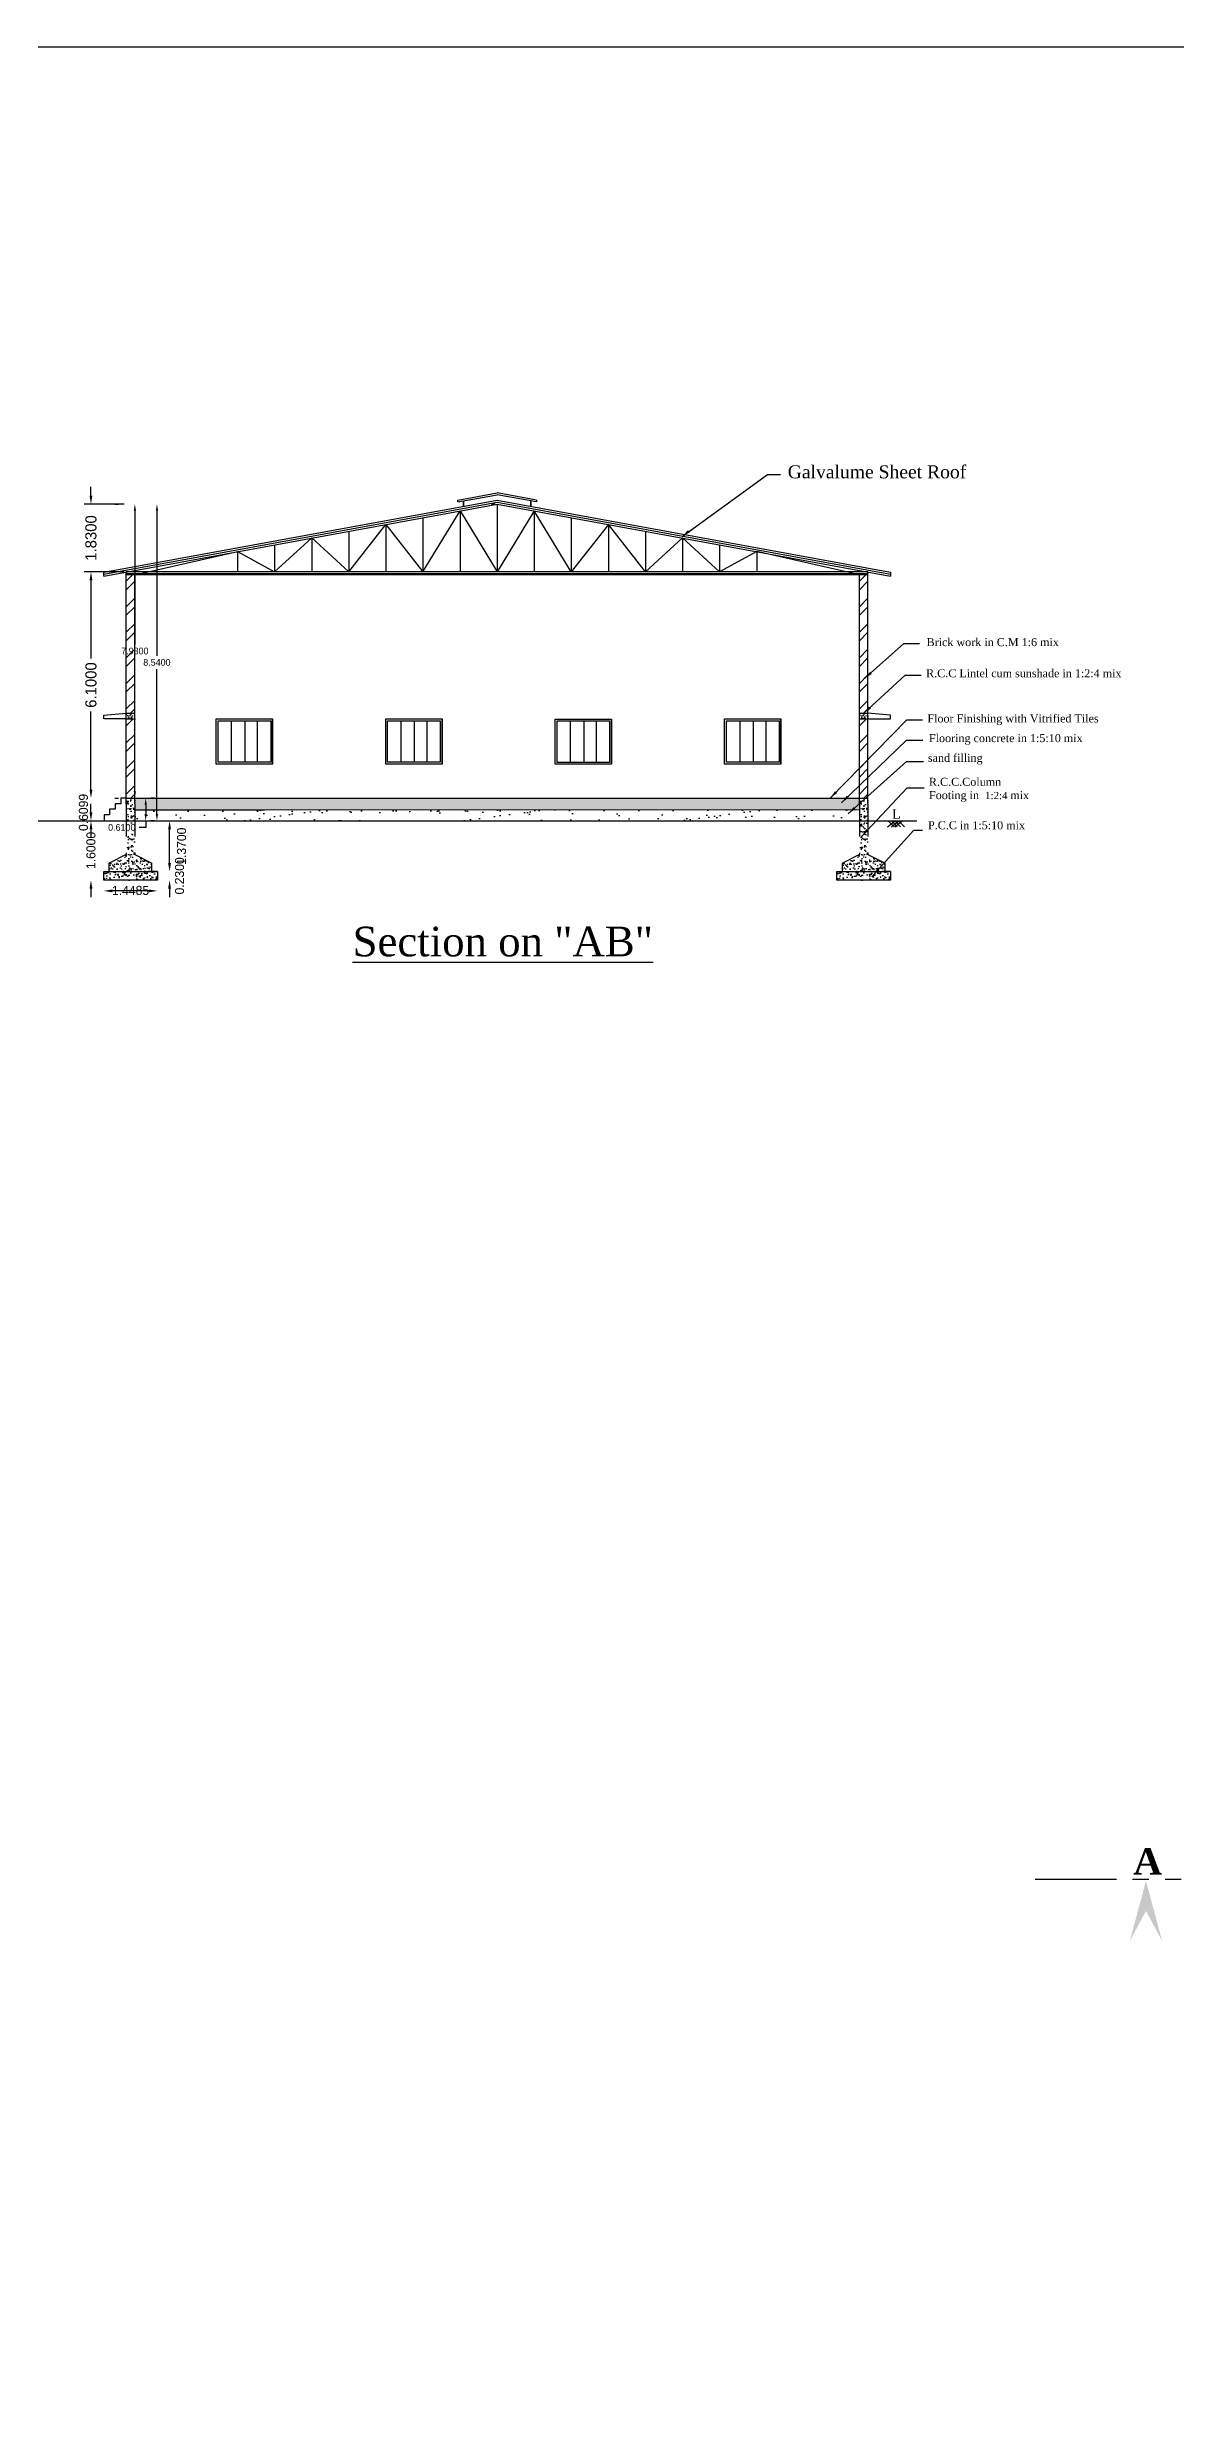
# Model space of a CAD drawing. Header units: metres. Extents: x 0 to 1012, y 0 to 496.
# Drawn here: x 713.3 to 743.7, y 295.6 to 358.9 of the extents above; entities that cross this region are included whole.
import ezdxf

# ---------------------------------------------------------------- set-up
doc = ezdxf.new("R2010")
doc.units = ezdxf.units.M
doc.header["$LTSCALE"] = 3.5
doc.header["$MEASUREMENT"] = 0
for name, pattern in [('DOT2', [0.125, 0, -0.125]), ('HIDDEN', [0.375, 0.25, -0.125]), ('PHANTOM2', [1.25, 0.625, -0.125, 0.125, -0.125, 0.125, -0.125])]:
    doc.linetypes.add(name, pattern=pattern)
doc.layers.get('0').update_dxf_attribs({"linetype": 'CONTINUOUS'})
doc.layers.get('DEFPOINTS').update_dxf_attribs({"linetype": 'CONTINUOUS'})
doc.layers.add('BLK_6_FLR_0_REGULAR_ROOM_1', color=4, linetype='CONTINUOUS', lineweight=0)
doc.layers.add('BLK_6_HT_OF_BLDG', color=5, linetype='CONTINUOUS', lineweight=0)
doc.layers.add('BLK_6_PLINTH_HEIGHT', color=140, linetype='CONTINUOUS')
doc.dimstyles.get("Standard").update_dxf_attribs({"dimtxt": 0.18, "dimasz": 0.18, "dimexe": 0.18, "dimexo": 0.0625, "dimgap": 0.09, "dimtad": 0, "dimtih": 1, "dimtoh": 1, "dimdec": 4, "dimzin": 0, "dimdsep": 46, "dimtxsty": 'Standard', "dimcen": 0.09, "dimadec": 0, "dimazin": 0, "dimtfac": 1, "dimtdec": 4, "dimtofl": 0, "dimtmove": 0, "dimatfit": 3, "dimfxl": 0, "dimtolj": 1, "dimtzin": 0, "dimarcsym": 0})

# ---------------------------------------------------------------- blocks, each defined once
blk = doc.blocks.new('*D52')
at = {"color": 0, "lineweight": -2}
for p, q in [((714.477, 338.273), (714.477, 338.503)), ((714.477, 336.213), (714.477, 335.983))]:
    blk.add_line(p, q, dxfattribs=at)
at = {"color": 0}
for points in [[(714.439, 338.273), (714.516, 338.273), (714.477, 338.043)], [(714.439, 336.213), (714.516, 336.213), (714.477, 336.443)]]:
    blk.add_solid(points, dxfattribs=at)
at = {"layer": 'DEFPOINTS', "color": 0}
for p in [(717.011, 338.043), (714.477, 336.443), (714.821, 336.443)]:
    blk.add_point(p, dxfattribs=at)
at = {"color": 0, "insert": (714.477, 337.243), "char_height": 0.245, "attachment_point": 5, "rotation": 90}
blk.add_mtext('\\A1;1.6000', dxfattribs=at)
blk = doc.blocks.new('*D53')
at = {"color": 0, "lineweight": -2}
blk.add_line((716.039, 336.153), (715.051, 336.153), dxfattribs=at)
at = {"color": 0}
for points in [[(715.051, 336.191), (715.051, 336.114), (714.821, 336.153)], [(716.039, 336.191), (716.039, 336.114), (716.269, 336.153)]]:
    blk.add_solid(points, dxfattribs=at)
at = {"layer": 'DEFPOINTS', "color": 0}
for p in [(714.821, 336.523), (716.269, 336.523), (714.821, 336.153)]:
    blk.add_point(p, dxfattribs=at)
at = {"color": 0, "insert": (715.545, 336.163), "char_height": 0.245, "attachment_point": 5}
blk.add_mtext('\\A1;1.4485', dxfattribs=at)
blk = doc.blocks.new('*D175')
at = {"color": 0, "lineweight": -2}
blk.add_line((716.597, 336.903), (716.597, 337.813), dxfattribs=at)
at = {"color": 0}
for points in [[(716.558, 337.813), (716.635, 337.813), (716.597, 338.043)], [(716.558, 336.903), (716.635, 336.903), (716.597, 336.673)]]:
    blk.add_solid(points, dxfattribs=at)
at = {"layer": 'DEFPOINTS', "color": 0}
for p in [(715.209, 338.043), (716.597, 338.043), (716.121, 336.673)]:
    blk.add_point(p, dxfattribs=at)
at = {"color": 0, "insert": (716.92, 337.358), "char_height": 0.245, "attachment_point": 5, "rotation": 90}
blk.add_mtext('\\A1;1.3700', dxfattribs=at)
blk = doc.blocks.new('*D176')
at = {"color": 0, "lineweight": -2}
for p, q in [((716.597, 336.903), (716.597, 337.133)), ((716.597, 336.213), (716.597, 335.983))]:
    blk.add_line(p, q, dxfattribs=at)
at = {"color": 0}
for points in [[(716.558, 336.903), (716.635, 336.903), (716.597, 336.673)], [(716.558, 336.213), (716.635, 336.213), (716.597, 336.443)]]:
    blk.add_solid(points, dxfattribs=at)
at = {"layer": 'DEFPOINTS', "color": 0}
for p in [(716.269, 336.443), (716.271, 336.673), (716.597, 336.443)]:
    blk.add_point(p, dxfattribs=at)
at = {"color": 0, "insert": (716.866, 336.558), "char_height": 0.245, "attachment_point": 5, "rotation": 90}
blk.add_mtext('\\A1;0.2300', dxfattribs=at)
blk = doc.blocks.new('*D54')
at = {"color": 0, "lineweight": -2}
for p, q in [((714.477, 344.523), (714.477, 342.418)), ((714.477, 338.883), (714.477, 340.988))]:
    blk.add_line(p, q, dxfattribs=at)
at = {"color": 0}
for points in [[(714.439, 344.523), (714.516, 344.523), (714.477, 344.753)], [(714.439, 338.883), (714.516, 338.883), (714.477, 338.653)]]:
    blk.add_solid(points, dxfattribs=at)
at = {"layer": 'DEFPOINTS', "color": 0}
for p in [(711.654, 344.753), (714.477, 338.653), (715.431, 338.653)]:
    blk.add_point(p, dxfattribs=at)
at = {"color": 0, "insert": (714.477, 341.703), "char_height": 0.3, "attachment_point": 5, "rotation": 90}
blk.add_mtext('\\A1;6.1000', dxfattribs=at)
blk = doc.blocks.new('*D55')
at = {"color": 0, "lineweight": -2}
for p, q in [((714.477, 338.883), (714.477, 339.113)), ((714.477, 337.813), (714.477, 337.583))]:
    blk.add_line(p, q, dxfattribs=at)
at = {"color": 0}
for points in [[(714.439, 338.883), (714.516, 338.883), (714.477, 338.653)], [(714.439, 337.813), (714.516, 337.813), (714.477, 338.043)]]:
    blk.add_solid(points, dxfattribs=at)
at = {"layer": 'DEFPOINTS', "color": 0}
for p in [(714.477, 338.653), (715.431, 338.653), (718.122, 338.043)]:
    blk.add_point(p, dxfattribs=at)
at = {"color": 0, "insert": (714.274, 338.268), "char_height": 0.245, "attachment_point": 5, "rotation": 90}
blk.add_mtext('\\A1;0.6099', dxfattribs=at)
blk = doc.blocks.new('*D56')
at = {"color": 0, "lineweight": -2}
for p, q in [((714.477, 346.813), (714.477, 347.043)), ((715.368, 346.583), (714.297, 346.583)), ((715.368, 344.753), (714.297, 344.753)), ((714.477, 344.523), (714.477, 344.293))]:
    blk.add_line(p, q, dxfattribs=at)
at = {"color": 0}
for points in [[(714.439, 346.813), (714.516, 346.813), (714.477, 346.583)], [(714.439, 344.523), (714.516, 344.523), (714.477, 344.753)]]:
    blk.add_solid(points, dxfattribs=at)
at = {"layer": 'DEFPOINTS', "color": 0}
for p in [(715.431, 346.583), (714.477, 344.753), (715.431, 344.753)]:
    blk.add_point(p, dxfattribs=at)
at = {"color": 0, "insert": (714.477, 345.668), "char_height": 0.3, "attachment_point": 5, "rotation": 90}
blk.add_mtext('\\A1;1.8300', dxfattribs=at)
blk = doc.blocks.new('*D115')
at = {"layer": 'BLK_6_HT_OF_BLDG', "color": 0, "linetype": 'DOT2', "lineweight": -2, "ltscale": 400}
for p, q in [((725.368, 346.583), (716.076, 346.583)), ((721.244, 338.043), (716.076, 338.043))]:
    blk.add_line(p, q, dxfattribs=at)
at = {"layer": 'BLK_6_HT_OF_BLDG', "color": 0, "linetype": 'Continuous', "lineweight": -2, "ltscale": 400}
for p, q in [((716.256, 346.403), (716.256, 342.493)), ((716.256, 338.223), (716.256, 342.133))]:
    blk.add_line(p, q, dxfattribs=at)
at = {"layer": 'BLK_6_HT_OF_BLDG', "color": 0, "ltscale": 400}
for points in [[(716.226, 346.403), (716.286, 346.403), (716.256, 346.583)], [(716.226, 338.223), (716.286, 338.223), (716.256, 338.043)]]:
    blk.add_solid(points, dxfattribs=at)
at = {"layer": 'DEFPOINTS', "color": 0, "ltscale": 400}
for p in [(725.431, 346.583), (716.256, 338.043), (721.306, 338.043)]:
    blk.add_point(p, dxfattribs=at)
at = {"layer": 'BLK_6_HT_OF_BLDG', "color": 0, "ltscale": 400, "insert": (716.256, 342.313), "char_height": 0.18, "attachment_point": 5}
blk.add_mtext('\\A1;8.5400', dxfattribs=at)
blk = doc.blocks.new('*D116')
at = {"layer": 'BLK_6_FLR_0_REGULAR_ROOM_1', "color": 0, "linetype": 'DOT2', "lineweight": -2, "ltscale": 400}
for p, q in [((715.121, 346.583), (715.841, 346.583)), ((715.121, 338.653), (715.841, 338.653))]:
    blk.add_line(p, q, dxfattribs=at)
at = {"layer": 'BLK_6_FLR_0_REGULAR_ROOM_1', "color": 0, "linetype": 'Continuous', "lineweight": -2, "ltscale": 400}
for p, q in [((715.661, 346.403), (715.661, 342.798)), ((715.661, 338.833), (715.661, 342.438))]:
    blk.add_line(p, q, dxfattribs=at)
at = {"layer": 'BLK_6_FLR_0_REGULAR_ROOM_1', "color": 0, "ltscale": 400}
for points in [[(715.631, 346.403), (715.691, 346.403), (715.661, 346.583)], [(715.631, 338.833), (715.691, 338.833), (715.661, 338.653)]]:
    blk.add_solid(points, dxfattribs=at)
at = {"layer": 'DEFPOINTS', "color": 0, "ltscale": 400}
for p in [(715.058, 346.583), (715.058, 338.653), (715.661, 338.653)]:
    blk.add_point(p, dxfattribs=at)
at = {"layer": 'BLK_6_FLR_0_REGULAR_ROOM_1', "color": 0, "ltscale": 400, "insert": (715.661, 342.618), "char_height": 0.18, "attachment_point": 5}
blk.add_mtext('\\A1;7.9300', dxfattribs=at)
blk = doc.blocks.new('*D127')
at = {"layer": 'BLK_6_PLINTH_HEIGHT', "color": 0, "linetype": 'DOT2', "lineweight": -2, "ltscale": 400}
for p, q in [((716.194, 338.653), (715.773, 338.653)), ((716.194, 338.043), (715.773, 338.043))]:
    blk.add_line(p, q, dxfattribs=at)
at = {"layer": 'BLK_6_PLINTH_HEIGHT', "color": 0, "linetype": 'Continuous', "lineweight": -2, "ltscale": 400}
for p, q in [((715.953, 338.473), (715.953, 338.223)), ((715.953, 337.863), (715.773, 337.863)), ((715.953, 338.043), (715.953, 337.863))]:
    blk.add_line(p, q, dxfattribs=at)
at = {"layer": 'BLK_6_PLINTH_HEIGHT', "color": 0, "ltscale": 400}
for points in [[(715.923, 338.473), (715.983, 338.473), (715.953, 338.653)], [(715.923, 338.223), (715.983, 338.223), (715.953, 338.043)]]:
    blk.add_solid(points, dxfattribs=at)
at = {"layer": 'DEFPOINTS', "color": 0, "ltscale": 400}
for p in [(716.256, 338.653), (715.953, 338.043), (716.256, 338.043)]:
    blk.add_point(p, dxfattribs=at)
at = {"layer": 'BLK_6_PLINTH_HEIGHT', "color": 0, "ltscale": 400, "insert": (715.308, 337.863), "char_height": 0.18, "attachment_point": 5}
blk.add_mtext('\\A1;0.6100', dxfattribs=at)

msp = doc.modelspace()

# ---------------------------------------------------------------- hatches: boundary and pattern name
at = {"linetype": 'Continuous'}
h = msp.add_hatch(dxfattribs=at)
h.set_pattern_fill('ANSI32', color=256, scale=1.3, style=0)
h.set_pattern_definition([(45, (3771.0184, -4065.7357), (-0.344714556, 0.344714556), []), (45, (3771.2482, -4065.7357), (-0.344714556, 0.344714556), [])])
h.paths.add_polyline_path([(715.66055, 341.68322), (715.66055, 344.67309), (715.43055, 344.67309), (715.43055, 340.94147), (715.66055, 340.94147), (715.66055, 341.09309)])
h = msp.add_hatch(dxfattribs=at)
h.set_pattern_fill('ANSI32', color=256, scale=1.3, style=0)
h.set_pattern_definition([(45, (3790.7884, -4065.7357), (-0.344714556, 0.344714556), []), (45, (3791.0182, -4065.7357), (-0.344714556, 0.344714556), [])])
h.paths.add_polyline_path([(735.43055, 341.68322), (735.43055, 344.67309), (735.20055, 344.67309), (735.20055, 340.94147), (735.43055, 340.94147), (735.43055, 341.09309)])
h = msp.add_hatch(dxfattribs=at)
h.set_pattern_fill('ANSI32', color=256, scale=1.3, style=0)
h.set_pattern_definition([(45, (3771.0184, -4068.0297), (-0.344714556, 0.344714556), []), (45, (3771.2482, -4068.0297), (-0.344714556, 0.344714556), [])])
h.paths.add_polyline_path([(715.66055, 339.38925), (715.66055, 340.78915), (715.43055, 340.78915), (715.43055, 338.65309), (715.66055, 338.65309), (715.66055, 338.79913)])
h = msp.add_hatch()
h.set_pattern_fill('AR-CONC', color=256, scale=0.025, style=0)
h.set_pattern_definition([(50, (742.73813, 649.24918), (0.179315046, -0.015688034), [0.01875, -0.20625]), (355, (742.73813, 649.24918), (-0.03468783, 0.18804803), [0.015, -0.165]), (100.4514, (742.75307, 649.24787), (0.14462735, 0.17235989), [0.01593505, -0.17528553]), (46.1842, (742.73813, 649.29918), (0.26681026, -0.04137975), [0.028125, -0.309375]), (96.6356, (742.76036, 649.29573), (0.23366568, 0.24352947), [0.02390257, -0.26292825]), (351.1842, (742.73813, 649.29918), (0.23366549, 0.24352965), [0.0225, -0.2475]), (21, (742.76313, 649.28668), (0.14922676, -0.10065472), [0.01875, -0.20625]), (326, (742.76313, 649.28668), (0.06082883, 0.18128751), [0.015, -0.165]), (71.4514, (742.77556, 649.2783), (0.21005566, 0.08063262), [0.01593505, -0.17528553]), (37.5, (742.738126, 649.24918), (0.003039964, 0.083223463), [0, -0.163, 0, -0.1675, 0, -0.165625]), (7.5, (742.738126, 649.24918), (0.065767384, 0.098602928), [0, -0.0955, 0, -0.15925, 0, -0.063125]), (327.5, (742.682376, 649.24918), (0.133455609, -0.005638718), [0, -0.0625, 0, -0.195, 0, -0.25875]), (317.5, (742.65738, 649.24918), (0.145796542, 0.025026246), [0, -0.08125, 0, -0.1295, 0, -0.18375])])
h.paths.add_polyline_path([(715.66055, 340.94147), (715.43206, 340.94147), (715.43206, 340.78915), (715.66055, 340.78915)])
h = msp.add_hatch(dxfattribs=at)
h.set_pattern_fill('ANSI32', color=256, scale=1.3, style=0)
h.set_pattern_definition([(45, (3790.7884, -4068.0297), (-0.344714556, 0.344714556), []), (45, (3791.0182, -4068.0297), (-0.344714556, 0.344714556), [])])
h.paths.add_polyline_path([(735.43055, 339.38925), (735.43055, 340.78915), (735.20055, 340.78915), (735.20055, 338.65309), (735.43055, 338.65309), (735.43055, 338.79913)])
h = msp.add_hatch()
h.set_pattern_fill('AR-CONC', color=256, scale=0.025, style=0)
h.set_pattern_definition([(50, (762.50813, 649.24918), (0.179315046, -0.015688034), [0.01875, -0.20625]), (355, (762.50813, 649.24918), (-0.03468783, 0.18804803), [0.015, -0.165]), (100.4514, (762.52307, 649.24787), (0.14462735, 0.17235989), [0.01593505, -0.17528553]), (46.1842, (762.50813, 649.29918), (0.26681026, -0.04137975), [0.028125, -0.309375]), (96.6356, (762.53036, 649.29573), (0.23366568, 0.24352947), [0.02390257, -0.26292825]), (351.1842, (762.50813, 649.29918), (0.23366549, 0.24352965), [0.0225, -0.2475]), (21, (762.53313, 649.28668), (0.14922676, -0.10065472), [0.01875, -0.20625]), (326, (762.53313, 649.28668), (0.06082883, 0.18128751), [0.015, -0.165]), (71.4514, (762.54556, 649.2783), (0.21005566, 0.08063262), [0.01593505, -0.17528553]), (37.5, (762.508126, 649.24918), (0.003039964, 0.083223463), [0, -0.163, 0, -0.1675, 0, -0.165625]), (7.5, (762.508126, 649.24918), (0.065767384, 0.098602928), [0, -0.0955, 0, -0.15925, 0, -0.063125]), (327.5, (762.452376, 649.24918), (0.133455609, -0.005638718), [0, -0.0625, 0, -0.195, 0, -0.25875]), (317.5, (762.42738, 649.24918), (0.145796542, 0.025026246), [0, -0.08125, 0, -0.1295, 0, -0.18375])])
h.paths.add_polyline_path([(735.43055, 340.94147), (735.20206, 340.94147), (735.20206, 340.78915), (735.43055, 340.78915)])
h = msp.add_hatch()
h.set_pattern_fill('AR-SAND', color=256, scale=0.08)
h.set_pattern_definition([(37.5, (-37138.35173, 34320.28268), (-0.00503946865, 0.15414590152), [0, -0.1216, 0, -0.136, 0, -0.13]), (7.5, (-37138.35173, 34320.28268), (0.1415821364, 0.2257716852), [0, -0.0656, 0, -0.1096, 0, -0.042]), (327.5, (-37138.45013, 34320.28268), (0.24913134894, 0.0004527243), [0, -0.04, 0, -0.144, 0, -0.188]), (317.5, (-37138.45013, 34320.28268), (0.2404901284, 0.0702140452), [0, -0.02, 0, -0.0944, 0, -0.108])])
h.paths.add_polyline_path([(715.66055, 337.13307), (715.66055, 338.04309), (715.43055, 338.04309), (715.43055, 337.13307), (714.97055, 336.90307), (714.97055, 336.67307), (716.12055, 336.67307), (716.12055, 336.90307)])
h.paths.add_polyline_path([(715.66055, 338.65309), (715.43055, 338.65309), (715.43055, 338.04309), (715.66055, 338.04309)])
h = msp.add_hatch()
h.set_pattern_fill('AR-CONC', color=256, scale=0.1)
h.set_pattern_definition([(50, (-37138.35173, 34320.2827), (0.7172601826, -0.062752135), [0.075, -0.825]), (355, (-37138.3517, 34320.2827), (-0.138751334, 0.752192134), [0.06, -0.66]), (100.4514445, (-37138.29196, 34320.27745), (0.578508847, 0.689439991), [0.063740192, -0.701142112]), (46.1842, (-37138.3517, 34320.4827), (1.06724133, -0.165519281), [0.1125, -1.2375]), (96.6356355, (-37138.2628, 34320.4689), (0.934661946, 0.9741186), [0.095610342, -1.05171376]), (351.184164, (-37138.3517, 34320.4827), (0.934661945, 0.9741186), [0.09, -0.99]), (21, (-37138.25173, 34320.4327), (0.596907052, -0.402618891), [0.075, -0.825]), (326, (-37138.2517, 34320.4327), (0.243315332, 0.725150045), [0.06, -0.66]), (71.4514447, (-37138.202, 34320.3991), (0.840222377, 0.322531153), [0.06374019, -0.701142112]), (37.5, (-37138.35173, 34320.28268), (0.0121598553, 0.3328938538), [0, -0.652, 0, -0.67, 0, -0.6625]), (7.5, (-37138.35173, 34320.2827), (0.2630695374, 0.394411712), [0, -0.382, 0, -0.637, 0, -0.2525]), (327.5, (-37138.57473, 34320.28268), (0.5338224362, -0.0225548717), [0, -0.25, 0, -0.78, 0, -1.035]), (317.5, (-37138.67473, 34320.2827), (0.5831861693, 0.1001049823), [0, -0.325, 0, -0.518, 0, -0.735])])
h.paths.add_polyline_path([(735.20055, 338.65309), (715.66055, 338.65309), (715.66055, 338.34075), (735.19957, 338.34276)])
h = msp.add_hatch()
h.set_pattern_fill('AR-SAND', color=256, scale=0.3)
h.set_pattern_definition([(37.5, (-37138.35173, 34320.2827), (-0.0188980074, 0.5780471307), [0, -0.456, 0, -0.51, 0, -0.4875]), (7.5, (-37138.3517, 34320.2827), (0.530933012, 0.84664382), [0, -0.246, 0, -0.411, 0, -0.1575]), (327.5, (-37138.72073, 34320.2827), (0.9342425585, 0.001697716), [0, -0.15, 0, -0.54, 0, -0.705]), (317.5, (-37138.7207, 34320.2827), (0.901837981, 0.26330267), [0, -0.075, 0, -0.354, 0, -0.405])])
h.paths.add_polyline_path([(735.19957, 338.34276), (715.66055, 338.34075), (715.66055, 338.04309), (735.20055, 338.04309)])
h = msp.add_hatch()
h.set_pattern_fill('AR-SAND', color=256, scale=0.08)
h.set_pattern_definition([(37.5, (-37118.58173, 34320.28268), (-0.00503946865, 0.15414590152), [0, -0.1216, 0, -0.136, 0, -0.13]), (7.5, (-37118.58173, 34320.28268), (0.1415821364, 0.2257716852), [0, -0.0656, 0, -0.1096, 0, -0.042]), (327.5, (-37118.68013, 34320.28268), (0.24913134894, 0.0004527243), [0, -0.04, 0, -0.144, 0, -0.188]), (317.5, (-37118.68013, 34320.28268), (0.2404901284, 0.0702140452), [0, -0.02, 0, -0.0944, 0, -0.108])])
h.paths.add_polyline_path([(735.43055, 337.13307), (735.43055, 338.04309), (735.20055, 338.04309), (735.20055, 337.13307), (734.74055, 336.90307), (734.74055, 336.67307), (735.89055, 336.67307), (735.89055, 336.90307)])
h.paths.add_polyline_path([(735.43055, 338.65309), (735.20055, 338.65309), (735.20055, 338.04309), (735.43055, 338.04309)])
h = msp.add_hatch()
h.set_pattern_fill('AR-CONC', color=256, scale=0.04)
h.set_pattern_definition([(50, (-37138.35173, 34320.28268), (0.286904073, -0.025100854), [0.03, -0.33]), (355, (-37138.35173, 34320.28268), (-0.0555005334, 0.3008768535), [0.024, -0.264]), (100.45144446, (-37138.32782, 34320.2806), (0.2314035387, 0.2757759964), [0.0254960768, -0.2804568448]), (46.1842, (-37138.35173, 34320.3627), (0.4268965323, -0.0662077123), [0.045, -0.495]), (96.6356355, (-37138.31616, 34320.35717), (0.3738647783, 0.3896474403), [0.0382441368, -0.420685504]), (351.184164, (-37138.35173, 34320.3627), (0.373864778, 0.38964744), [0.036, -0.3960000004]), (21, (-37138.31173, 34320.34268), (0.2387628208, -0.1610475563), [0.03, -0.33]), (326, (-37138.31173, 34320.34268), (0.0973261328, 0.290060018), [0.024, -0.264]), (71.45144474, (-37138.29183, 34320.32926), (0.3360889507, 0.1290124611), [0.025496076, -0.2804568448]), (37.5, (-37138.35173, 34320.28268), (0.00486394213, 0.13315754153), [0, -0.2608, 0, -0.268, 0, -0.265]), (7.5, (-37138.35173, 34320.28268), (0.10522781498, 0.15776468475), [0, -0.1528, 0, -0.2548, 0, -0.101]), (327.5, (-37138.44093, 34320.28268), (0.21352897447, -0.0090219487), [0, -0.1, 0, -0.312, 0, -0.414]), (317.5, (-37138.48093, 34320.28268), (0.23327446774, 0.0400419929), [0, -0.13, 0, -0.2072, 0, -0.294])])
h.paths.add_polyline_path([(716.26903, 336.67307), (714.82055, 336.67307), (714.82055, 336.44307), (716.26903, 336.44307)])
h = msp.add_hatch()
h.set_pattern_fill('AR-CONC', color=256, scale=0.04)
h.set_pattern_definition([(50, (-37118.58173, 34320.28268), (0.286904073, -0.025100854), [0.03, -0.33]), (355, (-37118.58173, 34320.28268), (-0.0555005334, 0.3008768535), [0.024, -0.264]), (100.45144446, (-37118.55782, 34320.2806), (0.2314035387, 0.2757759964), [0.0254960768, -0.2804568448]), (46.1842, (-37118.58173, 34320.3627), (0.4268965323, -0.0662077123), [0.045, -0.495]), (96.6356355, (-37118.54616, 34320.35717), (0.3738647783, 0.3896474403), [0.0382441368, -0.420685504]), (351.184164, (-37118.58173, 34320.3627), (0.373864778, 0.38964744), [0.036, -0.3960000004]), (21, (-37118.54173, 34320.34268), (0.2387628208, -0.1610475563), [0.03, -0.33]), (326, (-37118.54173, 34320.34268), (0.0973261328, 0.290060018), [0.024, -0.264]), (71.45144474, (-37118.52183, 34320.32926), (0.3360889507, 0.1290124611), [0.025496076, -0.2804568448]), (37.5, (-37118.58173, 34320.28268), (0.00486394213, 0.13315754153), [0, -0.2608, 0, -0.268, 0, -0.265]), (7.5, (-37118.58173, 34320.28268), (0.10522781498, 0.15776468475), [0, -0.1528, 0, -0.2548, 0, -0.101]), (327.5, (-37118.67093, 34320.28268), (0.21352897447, -0.0090219487), [0, -0.1, 0, -0.312, 0, -0.414]), (317.5, (-37118.71093, 34320.28268), (0.23327446774, 0.0400419929), [0, -0.13, 0, -0.2072, 0, -0.294])])
h.paths.add_polyline_path([(736.03903, 336.67307), (734.59055, 336.67307), (734.59055, 336.44307), (736.03903, 336.44307)])
msp.add_hatch(color=256).paths.add_polyline_path([(742.92851, 309.46008), (742.49321, 307.83855), (742.92851, 308.64932), (743.3638, 307.83855)])

# ---------------------------------------------------------------- linework, layer by layer
for p, q in [((714.82055, 344.74312), (725.43055, 346.68475)), ((714.82055, 344.69229), (725.43055, 346.63392)), ((714.82055, 344.64146), (725.43055, 346.58309)), ((724.37055, 346.69077), (725.43055, 346.88475)), ((724.37055, 346.63994), (725.43055, 346.83392)), ((724.37055, 346.63994), (724.37055, 346.69077)), ((724.43055, 346.40009), (724.43055, 344.75309)), ((724.52055, 346.66739), (724.52055, 346.51822)), ((724.52055, 346.51822), (724.52055, 346.66739)), ((726.49055, 346.69077), (725.43055, 346.88475)), ((726.49055, 346.63994), (725.43055, 346.83392)), ((725.43055, 346.68475), (736.04055, 344.74312)), ((725.43055, 346.63392), (736.04055, 344.69229)), ((725.43055, 346.58309), (736.04055, 344.64146)), ((725.43055, 346.58309), (725.43055, 344.75309)), ((725.43055, 346.58309), (725.43055, 344.75309)), ((726.34055, 346.66739), (726.34055, 346.51822)), ((726.34055, 346.51822), (726.34055, 346.66739)), ((726.43055, 346.40009), (726.43055, 344.75309)), ((726.49055, 346.69077), (726.49055, 346.63994)), ((721.43055, 345.85109), (721.43055, 344.75309)), ((722.43055, 346.03409), (722.43055, 344.75309)), ((723.43055, 346.21709), (723.43055, 344.75309)), ((723.43055, 346.21709), (723.43055, 344.75309)), ((727.43055, 346.21709), (727.43055, 344.75309)), ((727.43055, 346.21709), (727.43055, 344.75309)), ((728.43055, 346.03409), (728.43055, 344.75309)), ((729.43055, 345.85109), (729.43055, 344.75309)), ((718.43055, 345.30209), (718.43055, 344.75309)), ((719.43055, 345.48509), (719.43055, 344.75309)), ((720.43055, 345.66809), (720.43055, 344.75309)), ((720.43055, 345.66809), (720.43055, 344.75309)), ((730.43055, 345.66809), (730.43055, 344.75309)), ((730.43055, 345.66809), (730.43055, 344.75309)), ((731.43055, 345.48509), (731.43055, 344.75309)), ((732.43055, 345.30209), (732.43055, 344.75309)), ((714.82055, 344.64146), (714.82055, 344.74312)), ((715.43055, 338.49307), (715.43055, 344.75309)), ((735.43055, 344.75309), (715.43055, 344.75309)), ((715.43055, 344.71309), (735.43055, 344.71309)), ((735.43055, 344.67309), (715.43055, 344.67309)), ((735.43055, 338.49307), (735.43055, 344.75309)), ((736.04055, 344.74312), (736.04055, 344.64146)), ((715.66055, 338.49307), (715.66055, 342.65309)), ((714.82055, 340.89306), (715.43055, 340.94538)), ((714.82055, 340.79335), (714.82055, 340.89335)), ((715.43055, 340.79306), (714.82055, 340.79306)), ((715.43206, 340.94542), (715.43055, 340.94542)), ((715.43055, 340.78915), (715.66055, 340.78915)), ((715.43055, 338.49307), (715.43055, 340.63303)), ((715.43055, 338.49307), (715.43055, 340.63303)), ((715.43206, 340.94147), (715.66055, 340.94147)), ((715.66055, 340.33309), (715.66055, 341.09309)), ((717.855, 339.56915), (717.855, 340.78915)), ((718.26144, 340.73915), (718.26144, 339.61915)), ((718.62509, 340.73915), (718.62509, 339.61915)), ((718.96226, 340.73915), (718.96226, 339.61915)), ((719.375, 339.56915), (719.375, 340.78915)), ((722.425, 339.56915), (722.425, 340.78915)), ((722.83144, 340.73915), (722.83144, 339.61915)), ((723.19509, 340.73915), (723.19509, 339.61915)), ((723.53226, 340.73915), (723.53226, 339.61915)), ((723.945, 339.56915), (723.945, 340.78915)), ((726.995, 339.56504), (726.995, 340.78504)), ((727.40144, 340.73504), (727.40144, 339.61504)), ((727.76509, 340.73504), (727.76509, 339.61504)), ((728.10226, 340.73504), (728.10226, 339.61504)), ((728.515, 339.56504), (728.515, 340.78504)), ((731.565, 339.56915), (731.565, 340.78915)), ((731.97144, 340.73915), (731.97144, 339.61915)), ((732.33509, 340.73915), (732.33509, 339.61915)), ((732.67226, 340.73915), (732.67226, 339.61915)), ((733.085, 339.56915), (733.085, 340.78915)), ((735.20055, 340.78915), (735.43055, 340.78915)), ((735.20206, 340.94147), (735.43055, 340.94147)), ((736.04055, 340.88915), (735.43055, 340.94147)), ((735.43055, 340.78915), (736.04055, 340.78915)), ((736.04055, 340.78945), (736.04055, 340.88945)), ((719.375, 339.56915), (717.855, 339.56915)), ((723.945, 339.56915), (722.425, 339.56915)), ((728.515, 339.56504), (726.995, 339.56504)), ((733.085, 339.56915), (731.565, 339.56915)), ((714.98055, 338.20309), (714.83055, 338.20309)), ((714.83055, 338.20309), (714.83055, 338.04309)), ((715.13055, 338.35309), (714.98055, 338.35309)), ((714.98055, 338.35309), (714.98055, 338.20309)), ((715.28055, 338.50309), (715.13055, 338.50309)), ((715.13055, 338.50309), (715.13055, 338.35309)), ((715.43055, 338.65309), (715.28055, 338.65309)), ((715.28055, 338.65309), (715.28055, 338.50309)), ((715.43055, 338.65309), (735.43055, 338.65309)), ((715.66055, 338.34075), (735.19957, 338.34276)), ((715.66055, 338.34075), (719.16055, 338.34075)), ((715.66055, 338.34075), (719.16055, 338.34075)), ((715.66055, 338.34075), (719.16055, 338.34075)), ((711.65353, 338.04309), (718.4584, 338.04309)), ((715.43055, 338.04309), (735.43055, 338.04313)), ((735.43055, 338.04313), (736.38206, 338.04313)), ((735.43055, 338.04313), (736.75091, 338.04313)), ((736.1608, 338.0361), (735.95845, 337.87398)), ((736.1608, 338.0361), (735.95845, 337.87398)), ((735.98306, 338.0361), (736.13473, 337.88313)), ((736.26655, 338.0361), (736.06419, 337.87398)), ((736.26655, 338.0361), (736.06419, 337.87398)), ((736.07106, 338.0361), (736.22273, 337.88313)), ((736.07106, 338.0361), (736.22273, 337.88313)), ((736.35455, 338.0361), (736.15219, 337.87398)), ((736.35455, 338.0361), (736.15219, 337.87398)), ((736.1608, 338.0361), (736.31248, 337.88313)), ((736.1608, 338.0361), (736.31248, 337.88313)), ((736.26655, 338.0361), (736.41822, 337.88313)), ((736.26655, 338.0361), (736.41822, 337.88313))]:
    msp.add_line(p, q)
for p, q in [((715.66055, 338.49307), (715.66055, 344.67309)), ((735.20055, 338.49307), (735.20055, 344.67309))]:
    msp.add_line(p, q, dxfattribs=at)
at = {"linetype": 'HIDDEN'}
for p, q in [((715.43055, 338.49307), (715.43055, 337.13307)), ((715.66055, 338.49307), (715.66055, 337.13307)), ((735.20055, 338.49307), (735.20055, 337.13307)), ((735.43055, 338.49307), (735.43055, 337.13307)), ((715.43055, 337.13307), (714.97055, 336.90307)), ((714.97055, 336.67307), (714.97055, 336.90307)), ((715.66055, 337.13307), (716.12055, 336.90307)), ((716.12055, 336.67307), (716.12055, 336.90307)), ((735.20055, 337.13307), (734.74055, 336.90307)), ((734.74055, 336.67307), (734.74055, 336.90307)), ((735.43055, 337.13307), (735.89055, 336.90307)), ((735.89055, 336.67307), (735.89055, 336.90307)), ((714.82055, 336.44307), (714.82055, 336.67307)), ((714.82055, 336.67307), (715.65903, 336.67307)), ((714.82055, 336.67307), (714.97055, 336.67307)), ((714.82055, 336.44307), (714.82055, 336.59307)), ((715.43055, 336.44307), (714.82055, 336.44307)), ((716.26903, 336.44307), (715.43055, 336.44307)), ((715.66055, 336.67307), (716.27055, 336.67307)), ((716.27055, 336.67307), (716.04055, 336.67307)), ((716.27055, 336.67307), (716.12055, 336.67307)), ((716.27055, 336.67307), (716.27055, 336.44307)), ((734.59055, 336.44307), (734.59055, 336.67307)), ((734.59055, 336.67307), (735.42903, 336.67307)), ((734.59055, 336.67307), (734.74055, 336.67307)), ((734.59055, 336.44307), (734.59055, 336.59307)), ((735.20055, 336.44307), (734.59055, 336.44307)), ((736.03903, 336.44307), (735.20055, 336.44307)), ((735.43055, 336.67307), (736.04055, 336.67307)), ((736.04055, 336.67307), (735.81055, 336.67307)), ((736.04055, 336.67307), (735.89055, 336.67307)), ((736.04055, 336.67307), (736.04055, 336.44307))]:
    msp.add_line(p, q, dxfattribs=at)
at = {"linetype": 'PHANTOM2'}
msp.add_line((739.94204, 309.5086), (793.64216, 309.5086), dxfattribs=at)
for points in [[(946.76772, 152.80989), (620.11287, 152.80989), (620.11287, 358.90797), (946.76772, 358.90797)], [(717.855, 340.78915), (719.375, 340.78915), (719.375, 339.56915), (717.855, 339.56915)], [(717.905, 340.73915), (719.325, 340.73915), (719.325, 339.61915), (717.905, 339.61915)], [(722.425, 340.78915), (723.945, 340.78915), (723.945, 339.56915), (722.425, 339.56915)], [(722.475, 340.73915), (723.895, 340.73915), (723.895, 339.61915), (722.475, 339.61915)], [(726.995, 340.78504), (728.515, 340.78504), (728.515, 339.56504), (726.995, 339.56504)], [(727.045, 340.73504), (728.465, 340.73504), (728.465, 339.61504), (727.045, 339.61504)], [(731.565, 340.78915), (733.085, 340.78915), (733.085, 339.56915), (731.565, 339.56915)], [(731.615, 340.73915), (733.035, 340.73915), (733.035, 339.61915), (731.615, 339.61915)]]:
    msp.add_lwpolyline(points, close=True)
for points in [[(715.66055, 344.67309), (718.43055, 345.30209), (719.43055, 344.75309), (720.43055, 345.66809), (721.43055, 344.75309), (722.43055, 346.03409), (723.43055, 344.75309), (724.43055, 346.40009), (725.43055, 344.75309)], [(735.20055, 344.67309), (732.43055, 345.30209), (731.43055, 344.75309), (730.43055, 345.66809), (729.43055, 344.75309), (728.43055, 346.03409), (727.43055, 344.75309), (726.43055, 346.40009), (725.43055, 344.75309)]]:
    msp.add_lwpolyline(points)

# ---------------------------------------------------------------- texts
at = {"attachment_point": 1}
for s, insert, char_height, width in [('{\\fTimes New Roman Baltic|b0|i0|c0|p18;Galvalume Sheet Roof}', (733.26652, 347.62669), 0.35, 7.6253554), ('{\\fTimes New Roman Baltic|b0|i0|c0|p18;Brick work in C.M 1:6 mix}', (737.0125, 342.96814), 0.2157922, 5.9957077), ('{\\fTimes New Roman Baltic|b0|i0|c0|p18;R.C.C Lintel cum sunshade in 1:2:4 mix}', (736.99923, 342.12869), 0.2157922, 8.7433887), ('{\\fTimes New Roman Baltic|b0|i0|c0|p18;Floor Finishing with Vitrified Tiles}', (737.0339, 340.91052), 0.2157922, 6.2560794), ('{\\fTimes New Roman Baltic|b0|i0|c0|p18;Flooring concrete in 1:5:10 mix}', (737.0751, 340.37964), 0.2157922, 5.4668969), ('{\\fTimes New Roman Baltic|b0|i0|c0|p18;sand filling}', (737.04741, 339.84755), 0.2157922, 4.8748659), ('{\\fTimes New Roman Baltic|b0|i0|c0|p18;sand filling}', (737.04741, 339.84755), 0.2157922, 4.8748659), ('{\\fTimes New Roman Baltic|b0|i0|c0|p18;R.C.C.Column \\PFooting in  \\H0.90596x;1:2:4 \\H1.1038x;mix}', (737.07601, 339.20166), 0.2157922, 4.8748659), ('{\\fTimes New Roman Baltic|b0|i0|c0|p18;R.C.C.Column \\PFooting in  \\H0.90596x;1:2:4 \\H1.1038x;mix}', (737.07601, 339.20166), 0.2157922, 4.8748659), ('{\\fTimes New Roman Baltic|b0|i0|c0|p18;L}', (736.08157, 338.352), 0.2538732, 0.504135), ('{\\fTimes New Roman Baltic|b0|i0|c0|p18;P.C.C in 1:5:10 mix}', (737.04997, 338.03034), 0.2157922, 4.8748659), ('{\\fTimes New Roman|b0|i0|c0|p18;\\LSection on "AB"}', (721.5323, 335.1887), 0.8, 10.5391977), ('{\\fTimes New Roman|b1|i0|c0|p18;A}', (742.58712, 310.33869), 0.7093662, 1.2805833)]:
    msp.add_mtext(s, dxfattribs=dict(at, insert=insert, char_height=char_height, width=width))

# ---------------------------------------------------------------- dimensions: what is measured, and where the dimension line sits
for base, p1, p2, override, picture, middle in [((714.47746, 344.75309), (715.43055, 346.58309), (715.43055, 344.75309), {"dimtxt": 0.3, "dimasz": 0.23, "dimtmove": 2}, '*D56', (714.47746, 345.66809)), ((714.4774635, 338.6530927), (718.1220761, 338.043143), (715.4305485, 338.6530927), {"dimtxt": 0.245, "dimasz": 0.23, "dimse1": 1, "dimse2": 1, "dimtmove": 2}, '*D55', (714.2737598, 338.2681063)), ((716.59677, 338.04307), (716.12055, 336.67307), (715.20903, 338.04307), {"dimtxt": 0.245, "dimasz": 0.23, "dimse1": 1, "dimse2": 1, "dimtmove": 2}, '*D175', (716.91973, 337.35807)), ((716.59677, 336.44307), (716.27055, 336.67307), (716.26903, 336.44307), {"dimtxt": 0.245, "dimasz": 0.23, "dimse1": 1, "dimse2": 1, "dimtmove": 2}, '*D176', (716.86634, 336.55807))]:
    dim = msp.add_linear_dim(base=base, p1=p1, p2=p2, angle=90, dimstyle='Standard', override=override)
    dim.commit()
    dim.dimension.update_dxf_attribs({"geometry": picture, "text_midpoint": middle, "dimtype": 160, "text_rotation": 90})
for base, p1, p2, override, picture, middle in [((714.47746, 338.65309), (711.65353, 344.75309), (715.43055, 338.65309), {"dimtxt": 0.3, "dimasz": 0.23, "dimse1": 1, "dimse2": 1, "dimtmove": 2}, '*D54', (714.47746, 341.70309)), ((714.47746, 336.44307), (717.01055, 338.04307), (714.82055, 336.44307), {"dimtxt": 0.245, "dimasz": 0.23, "dimse1": 1, "dimse2": 1, "dimtmove": 2}, '*D52', (714.47746, 337.24307))]:
    dim = msp.add_linear_dim(base=base, p1=p1, p2=p2, angle=90, dimstyle='Standard', override=override)
    dim.commit()
    dim.dimension.update_dxf_attribs({"geometry": picture, "text_midpoint": middle, "text_rotation": 90})
dim = msp.add_linear_dim(base=(714.82055, 336.15269), p1=(716.26903, 336.52307), p2=(714.82055, 336.52307), dimstyle='Standard', override={"dimtxt": 0.245, "dimasz": 0.23, "dimgap": 0.185, "dimse1": 1, "dimse2": 1, "dimtmove": 2})
dim.commit()
dim.dimension.update_dxf_attribs({"geometry": '*D53', "text_midpoint": (715.54479, 336.163), "dimtype": 160})
at = {"layer": 'BLK_6_FLR_0_REGULAR_ROOM_1', "color": 4, "ltscale": 400}
dim = msp.add_linear_dim(base=(715.66055, 338.65309), p1=(715.0584, 346.58309), p2=(715.0584, 338.65309), angle=90, dimstyle='Standard', override={"dimfxl": 0.18}, dxfattribs=at)
dim.commit()
dim.dimension.update_dxf_attribs({"geometry": '*D116', "text_midpoint": (715.66055, 342.61809)})
at = {"layer": 'BLK_6_HT_OF_BLDG', "color": 5, "ltscale": 400}
dim = msp.add_linear_dim(base=(716.25609, 338.0431), p1=(725.43055, 346.58309), p2=(721.3061, 338.0431), angle=90, dimstyle='Standard', override={"dimfxl": 0.18}, dxfattribs=at)
dim.commit()
dim.dimension.update_dxf_attribs({"geometry": '*D115', "text_midpoint": (716.25609, 342.3131)})
at = {"layer": 'BLK_6_PLINTH_HEIGHT', "color": 7, "ltscale": 400}
dim = msp.add_linear_dim(base=(715.95315, 338.04309), p1=(716.25609, 338.65309), p2=(716.25609, 338.04309), angle=90, dimstyle='Standard', override={"dimfxl": 0.18}, dxfattribs=at)
dim.commit()
dim.dimension.update_dxf_attribs({"geometry": '*D127', "text_midpoint": (715.30815, 337.86309)})

# ---------------------------------------------------------------- leaders
for points in [[(730.41644, 345.71234), (732.71912, 347.38226), (733.07621, 347.38226)], [(735.33689, 341.87507), (736.39548, 342.82294), (736.81943, 342.82294)], [(735.31631, 340.94147), (736.43764, 341.96491), (736.86158, 341.96491)], [(734.40821, 338.64846), (736.47856, 340.76377), (736.9025, 340.76377)], [(734.71455, 338.52861), (736.46963, 340.21543), (736.9141, 340.21543)], [(734.89551, 338.23093), (736.46963, 339.63831), (736.93295, 339.63831)], [(735.26111, 337.6287), (736.49018, 338.92811), (736.94238, 338.92811)], [(735.26111, 337.6287), (736.49018, 338.92811), (736.94238, 338.92811)], [(735.56044, 336.56626), (736.66745, 337.79213), (736.90384, 337.79213)], [(735.56044, 336.56626), (736.66745, 337.79213), (736.90384, 337.79213)]]:
    msp.add_leader(points, dimstyle='Standard', override={"dimasz": 0.23, "dimgap": 0.09, "dimtad": 0})

doc.saveas('drawing.dxf')
